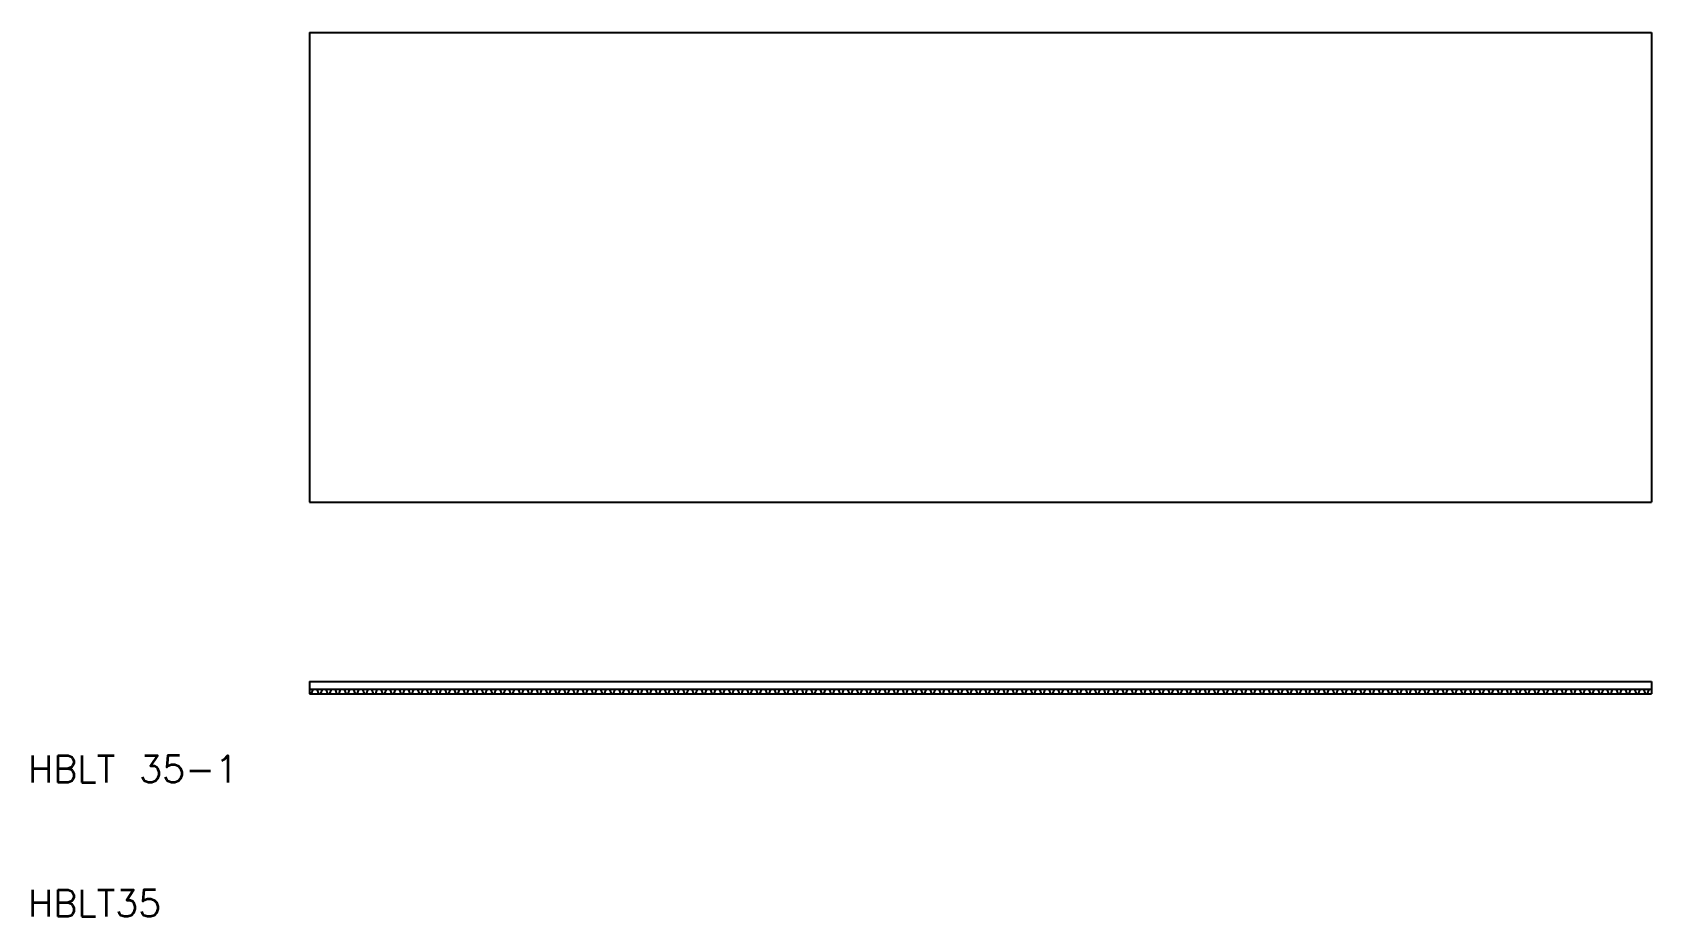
# Model space of a CAD drawing. Extents: x 10 to 131, y 10 to 76.
import ezdxf

# ---------------------------------------------------------------- set-up
doc = ezdxf.new("R2010")
doc.units = 0
doc.layers.get('0').update_dxf_attribs({"linetype": 'CONTINUOUS'})
doc.styles.get("Standard").update_dxf_attribs({"font": 'txt.shx', "bigfont": 'extfont.shx'})

msp = doc.modelspace()

# ---------------------------------------------------------------- linework, layer by layer
at = {"color": 7, "linetype": 'CONTINUOUS'}
for p, q in [((30.98, 75.89), (130.98, 75.89)), ((30.98, 75.89), (30.98, 40.89)), ((130.98, 75.89), (130.98, 40.89)), ((30.98, 40.89), (130.98, 40.89)), ((30.98, 27.51), (130.98, 27.51)), ((30.98, 27.51), (30.98, 26.61)), ((30.98, 26.95), (130.98, 26.95)), ((30.98, 26.61), (130.98, 26.61)), ((31.15, 26.61), (31.27, 26.95)), ((31.53, 26.95), (31.65, 26.61)), ((31.83, 26.61), (31.95, 26.95)), ((32.21, 26.95), (32.33, 26.61)), ((32.51, 26.61), (32.63, 26.95)), ((32.89, 26.95), (33.01, 26.61)), ((33.19, 26.61), (33.31, 26.95)), ((33.57, 26.95), (33.7, 26.61)), ((33.87, 26.61), (34, 26.95)), ((34.25, 26.95), (34.38, 26.61)), ((34.55, 26.61), (34.68, 26.95)), ((34.94, 26.95), (35.06, 26.61)), ((35.24, 26.61), (35.36, 26.95)), ((35.62, 26.95), (35.74, 26.61)), ((35.92, 26.61), (36.04, 26.95)), ((36.3, 26.95), (36.42, 26.61)), ((36.6, 26.61), (36.72, 26.95)), ((36.98, 26.95), (37.11, 26.61)), ((37.28, 26.61), (37.41, 26.95)), ((37.66, 26.95), (37.79, 26.61)), ((37.96, 26.61), (38.09, 26.95)), ((38.34, 26.95), (38.47, 26.61)), ((38.64, 26.61), (38.77, 26.95)), ((39.03, 26.95), (39.15, 26.61)), ((39.33, 26.61), (39.45, 26.95)), ((39.71, 26.95), (39.83, 26.61)), ((40.01, 26.61), (40.13, 26.95)), ((40.39, 26.95), (40.51, 26.61)), ((40.69, 26.61), (40.81, 26.95)), ((41.07, 26.95), (41.2, 26.61)), ((41.37, 26.61), (41.5, 26.95)), ((41.75, 26.95), (41.88, 26.61)), ((42.05, 26.61), (42.18, 26.95)), ((42.44, 26.95), (42.56, 26.61)), ((42.74, 26.61), (42.86, 26.95)), ((43.12, 26.95), (43.24, 26.61)), ((43.42, 26.61), (43.54, 26.95)), ((43.8, 26.95), (43.92, 26.61)), ((44.1, 26.61), (44.22, 26.95)), ((44.48, 26.95), (44.6, 26.61)), ((44.78, 26.61), (44.9, 26.95)), ((45.16, 26.95), (45.29, 26.61)), ((45.46, 26.61), (45.59, 26.95)), ((45.84, 26.95), (45.97, 26.61)), ((46.14, 26.61), (46.27, 26.95)), ((46.53, 26.95), (46.65, 26.61)), ((46.83, 26.61), (46.95, 26.95)), ((47.21, 26.95), (47.33, 26.61)), ((47.51, 26.61), (47.63, 26.95)), ((47.89, 26.95), (48.01, 26.61)), ((48.19, 26.61), (48.31, 26.95)), ((48.57, 26.95), (48.7, 26.61)), ((48.87, 26.61), (49, 26.95)), ((49.25, 26.95), (49.38, 26.61)), ((49.55, 26.61), (49.68, 26.95)), ((49.93, 26.95), (50.06, 26.61)), ((50.23, 26.61), (50.36, 26.95)), ((50.62, 26.95), (50.74, 26.61)), ((50.92, 26.61), (51.04, 26.95)), ((51.3, 26.95), (51.42, 26.61)), ((51.6, 26.61), (51.72, 26.95)), ((51.98, 26.95), (52.1, 26.61)), ((52.28, 26.61), (52.4, 26.95)), ((52.66, 26.95), (52.79, 26.61)), ((52.96, 26.61), (53.09, 26.95)), ((53.34, 26.95), (53.47, 26.61)), ((53.64, 26.61), (53.77, 26.95)), ((54.03, 26.95), (54.15, 26.61)), ((54.33, 26.61), (54.45, 26.95)), ((54.71, 26.95), (54.83, 26.61)), ((55.01, 26.61), (55.13, 26.95)), ((55.39, 26.95), (55.51, 26.61)), ((55.69, 26.61), (55.81, 26.95)), ((56.07, 26.95), (56.19, 26.61)), ((56.37, 26.61), (56.49, 26.95)), ((56.75, 26.95), (56.88, 26.61)), ((57.05, 26.61), (57.18, 26.95)), ((57.43, 26.95), (57.56, 26.61)), ((57.73, 26.61), (57.86, 26.95)), ((58.12, 26.95), (58.24, 26.61)), ((58.42, 26.61), (58.54, 26.95)), ((58.8, 26.95), (58.92, 26.61)), ((59.1, 26.61), (59.22, 26.95)), ((59.48, 26.95), (59.6, 26.61)), ((59.78, 26.61), (59.9, 26.95)), ((60.16, 26.95), (60.29, 26.61)), ((60.46, 26.61), (60.59, 26.95)), ((60.84, 26.95), (60.97, 26.61)), ((61.14, 26.61), (61.27, 26.95)), ((61.52, 26.95), (61.65, 26.61)), ((61.82, 26.61), (61.95, 26.95)), ((62.21, 26.95), (62.33, 26.61)), ((62.51, 26.61), (62.63, 26.95)), ((62.89, 26.95), (63.01, 26.61)), ((63.19, 26.61), (63.31, 26.95)), ((63.57, 26.95), (63.69, 26.61)), ((63.87, 26.61), (63.99, 26.95)), ((64.25, 26.95), (64.38, 26.61)), ((64.55, 26.61), (64.68, 26.95)), ((64.93, 26.95), (65.06, 26.61)), ((65.23, 26.61), (65.36, 26.95)), ((65.62, 26.95), (65.74, 26.61)), ((65.92, 26.61), (66.04, 26.95)), ((66.3, 26.95), (66.42, 26.61)), ((66.6, 26.61), (66.72, 26.95)), ((66.98, 26.95), (67.1, 26.61)), ((67.28, 26.61), (67.4, 26.95)), ((67.66, 26.95), (67.78, 26.61)), ((67.96, 26.61), (68.08, 26.95)), ((68.34, 26.95), (68.47, 26.61)), ((68.64, 26.61), (68.77, 26.95)), ((69.02, 26.95), (69.15, 26.61)), ((69.32, 26.61), (69.45, 26.95)), ((69.71, 26.95), (69.83, 26.61)), ((70.01, 26.61), (70.13, 26.95)), ((70.39, 26.95), (70.51, 26.61)), ((70.69, 26.61), (70.81, 26.95)), ((71.07, 26.95), (71.19, 26.61)), ((71.37, 26.61), (71.49, 26.95)), ((71.75, 26.95), (71.88, 26.61)), ((72.05, 26.61), (72.18, 26.95)), ((72.43, 26.95), (72.56, 26.61)), ((72.73, 26.61), (72.86, 26.95)), ((73.11, 26.95), (73.24, 26.61)), ((73.41, 26.61), (73.54, 26.95)), ((73.8, 26.95), (73.92, 26.61)), ((74.1, 26.61), (74.22, 26.95)), ((74.48, 26.95), (74.6, 26.61)), ((74.78, 26.61), (74.9, 26.95)), ((75.16, 26.95), (75.28, 26.61)), ((75.46, 26.61), (75.58, 26.95)), ((75.84, 26.95), (75.97, 26.61)), ((76.14, 26.61), (76.27, 26.95)), ((76.52, 26.95), (76.65, 26.61)), ((76.82, 26.61), (76.95, 26.95)), ((77.21, 26.95), (77.33, 26.61)), ((77.51, 26.61), (77.63, 26.95)), ((77.89, 26.95), (78.01, 26.61)), ((78.19, 26.61), (78.31, 26.95)), ((78.57, 26.95), (78.69, 26.61)), ((78.87, 26.61), (78.99, 26.95)), ((79.25, 26.95), (79.37, 26.61)), ((79.55, 26.61), (79.67, 26.95)), ((79.93, 26.95), (80.06, 26.61)), ((80.23, 26.61), (80.36, 26.95)), ((80.61, 26.95), (80.74, 26.61)), ((80.91, 26.61), (81.04, 26.95)), ((81.3, 26.95), (81.42, 26.61)), ((81.6, 26.61), (81.72, 26.95)), ((81.98, 26.95), (82.1, 26.61)), ((82.28, 26.61), (82.4, 26.95)), ((82.66, 26.95), (82.78, 26.61)), ((82.96, 26.61), (83.08, 26.95)), ((83.34, 26.95), (83.47, 26.61)), ((83.64, 26.61), (83.77, 26.95)), ((84.02, 26.95), (84.15, 26.61)), ((84.32, 26.61), (84.45, 26.95)), ((84.7, 26.95), (84.83, 26.61)), ((85, 26.61), (85.13, 26.95)), ((85.39, 26.95), (85.51, 26.61)), ((85.69, 26.61), (85.81, 26.95)), ((86.07, 26.95), (86.19, 26.61)), ((86.37, 26.61), (86.49, 26.95)), ((86.75, 26.95), (86.87, 26.61)), ((87.05, 26.61), (87.17, 26.95)), ((87.43, 26.95), (87.56, 26.61)), ((87.73, 26.61), (87.86, 26.95)), ((88.11, 26.95), (88.24, 26.61)), ((88.41, 26.61), (88.54, 26.95)), ((88.8, 26.95), (88.92, 26.61)), ((89.1, 26.61), (89.22, 26.95)), ((89.48, 26.95), (89.6, 26.61)), ((89.78, 26.61), (89.9, 26.95)), ((90.16, 26.95), (90.28, 26.61)), ((90.46, 26.61), (90.58, 26.95)), ((90.84, 26.95), (90.96, 26.61)), ((91.14, 26.61), (91.26, 26.95)), ((91.52, 26.95), (91.65, 26.61)), ((91.82, 26.61), (91.95, 26.95)), ((92.2, 26.95), (92.33, 26.61)), ((92.5, 26.61), (92.63, 26.95)), ((92.89, 26.95), (93.01, 26.61)), ((93.19, 26.61), (93.31, 26.95)), ((93.57, 26.95), (93.69, 26.61)), ((93.87, 26.61), (93.99, 26.95)), ((94.25, 26.95), (94.37, 26.61)), ((94.55, 26.61), (94.67, 26.95)), ((94.93, 26.95), (95.06, 26.61)), ((95.23, 26.61), (95.36, 26.95)), ((95.61, 26.95), (95.74, 26.61)), ((95.91, 26.61), (96.04, 26.95)), ((96.29, 26.95), (96.42, 26.61)), ((96.59, 26.61), (96.72, 26.95)), ((96.98, 26.95), (97.1, 26.61)), ((97.28, 26.61), (97.4, 26.95)), ((97.66, 26.95), (97.78, 26.61)), ((97.96, 26.61), (98.08, 26.95)), ((98.34, 26.95), (98.46, 26.61)), ((98.64, 26.61), (98.76, 26.95)), ((99.02, 26.95), (99.15, 26.61)), ((99.32, 26.61), (99.45, 26.95)), ((99.7, 26.95), (99.83, 26.61)), ((100, 26.61), (100.13, 26.95)), ((100.39, 26.95), (100.51, 26.61)), ((100.69, 26.61), (100.81, 26.95)), ((101.07, 26.95), (101.19, 26.61)), ((101.37, 26.61), (101.49, 26.95)), ((101.75, 26.95), (101.87, 26.61)), ((102.05, 26.61), (102.17, 26.95)), ((102.43, 26.95), (102.55, 26.61)), ((102.73, 26.61), (102.85, 26.95)), ((103.11, 26.95), (103.24, 26.61)), ((103.41, 26.61), (103.54, 26.95)), ((103.79, 26.95), (103.92, 26.61)), ((104.09, 26.61), (104.22, 26.95)), ((104.48, 26.95), (104.6, 26.61)), ((104.78, 26.61), (104.9, 26.95)), ((105.16, 26.95), (105.28, 26.61)), ((105.46, 26.61), (105.58, 26.95)), ((105.84, 26.95), (105.96, 26.61)), ((106.14, 26.61), (106.26, 26.95)), ((106.52, 26.95), (106.65, 26.61)), ((106.82, 26.61), (106.95, 26.95)), ((107.2, 26.95), (107.33, 26.61)), ((107.5, 26.61), (107.63, 26.95)), ((107.88, 26.95), (108.01, 26.61)), ((108.18, 26.61), (108.31, 26.95)), ((108.57, 26.95), (108.69, 26.61)), ((108.87, 26.61), (108.99, 26.95)), ((109.25, 26.95), (109.37, 26.61)), ((109.55, 26.61), (109.67, 26.95)), ((109.93, 26.95), (110.05, 26.61)), ((110.23, 26.61), (110.35, 26.95)), ((110.61, 26.95), (110.74, 26.61)), ((110.91, 26.61), (111.04, 26.95)), ((111.29, 26.95), (111.42, 26.61)), ((111.59, 26.61), (111.72, 26.95)), ((111.98, 26.95), (112.1, 26.61)), ((112.28, 26.61), (112.4, 26.95)), ((112.66, 26.95), (112.78, 26.61)), ((112.96, 26.61), (113.08, 26.95)), ((113.34, 26.95), (113.46, 26.61)), ((113.64, 26.61), (113.76, 26.95)), ((114.02, 26.95), (114.14, 26.61)), ((114.32, 26.61), (114.44, 26.95)), ((114.7, 26.95), (114.83, 26.61)), ((115, 26.61), (115.13, 26.95)), ((115.38, 26.95), (115.51, 26.61)), ((115.68, 26.61), (115.81, 26.95)), ((116.07, 26.95), (116.19, 26.61)), ((116.37, 26.61), (116.49, 26.95)), ((116.75, 26.95), (116.87, 26.61)), ((117.05, 26.61), (117.17, 26.95)), ((117.43, 26.95), (117.55, 26.61)), ((117.73, 26.61), (117.85, 26.95)), ((118.11, 26.95), (118.24, 26.61)), ((118.41, 26.61), (118.54, 26.95)), ((118.79, 26.95), (118.92, 26.61)), ((119.09, 26.61), (119.22, 26.95)), ((119.47, 26.95), (119.6, 26.61)), ((119.77, 26.61), (119.9, 26.95)), ((120.16, 26.95), (120.28, 26.61)), ((120.46, 26.61), (120.58, 26.95)), ((120.84, 26.95), (120.96, 26.61)), ((121.14, 26.61), (121.26, 26.95)), ((121.52, 26.95), (121.64, 26.61)), ((121.82, 26.61), (121.94, 26.95)), ((122.2, 26.95), (122.33, 26.61)), ((122.5, 26.61), (122.63, 26.95)), ((122.88, 26.95), (123.01, 26.61)), ((123.18, 26.61), (123.31, 26.95)), ((123.57, 26.95), (123.69, 26.61)), ((123.87, 26.61), (123.99, 26.95)), ((124.25, 26.95), (124.37, 26.61)), ((124.55, 26.61), (124.67, 26.95)), ((124.93, 26.95), (125.05, 26.61)), ((125.23, 26.61), (125.35, 26.95)), ((125.61, 26.95), (125.73, 26.61)), ((125.91, 26.61), (126.03, 26.95)), ((126.29, 26.95), (126.42, 26.61)), ((126.59, 26.61), (126.72, 26.95)), ((126.97, 26.95), (127.1, 26.61)), ((127.27, 26.61), (127.4, 26.95)), ((127.66, 26.95), (127.78, 26.61)), ((127.96, 26.61), (128.08, 26.95)), ((128.34, 26.95), (128.46, 26.61)), ((128.64, 26.61), (128.76, 26.95)), ((129.02, 26.95), (129.14, 26.61)), ((129.32, 26.61), (129.44, 26.95)), ((129.7, 26.95), (129.83, 26.61)), ((130, 26.61), (130.13, 26.95)), ((130.38, 26.95), (130.51, 26.61)), ((130.68, 26.61), (130.81, 26.95)), ((130.98, 27.51), (130.98, 26.61))]:
    msp.add_line(p, q, dxfattribs=at)

# ---------------------------------------------------------------- texts
for s, p in [('HBLT 35-1', (10, 20)), ('HBLT35', (10, 10))]:
    msp.add_text(s, height=2, dxfattribs=at).set_placement(p)

doc.saveas('drawing.dxf')
